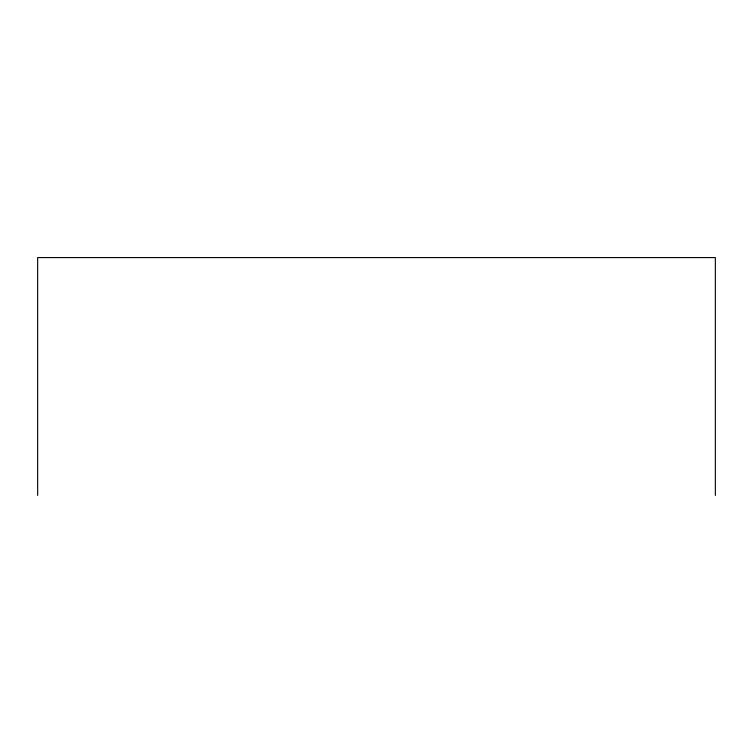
<?xml version="1.0" encoding="UTF-8"?>
<svg xmlns="http://www.w3.org/2000/svg" width="753" height="753" viewBox="0 0 753 753"><rect width="100%" height="100%" fill="white"/><g stroke="black" fill="none" stroke-linecap="round" stroke-linejoin="round"><path stroke-width="1.13" d="M715.35 495.418L715.35 257.582L37.65 257.582L37.65 495.418"/></g></svg>
